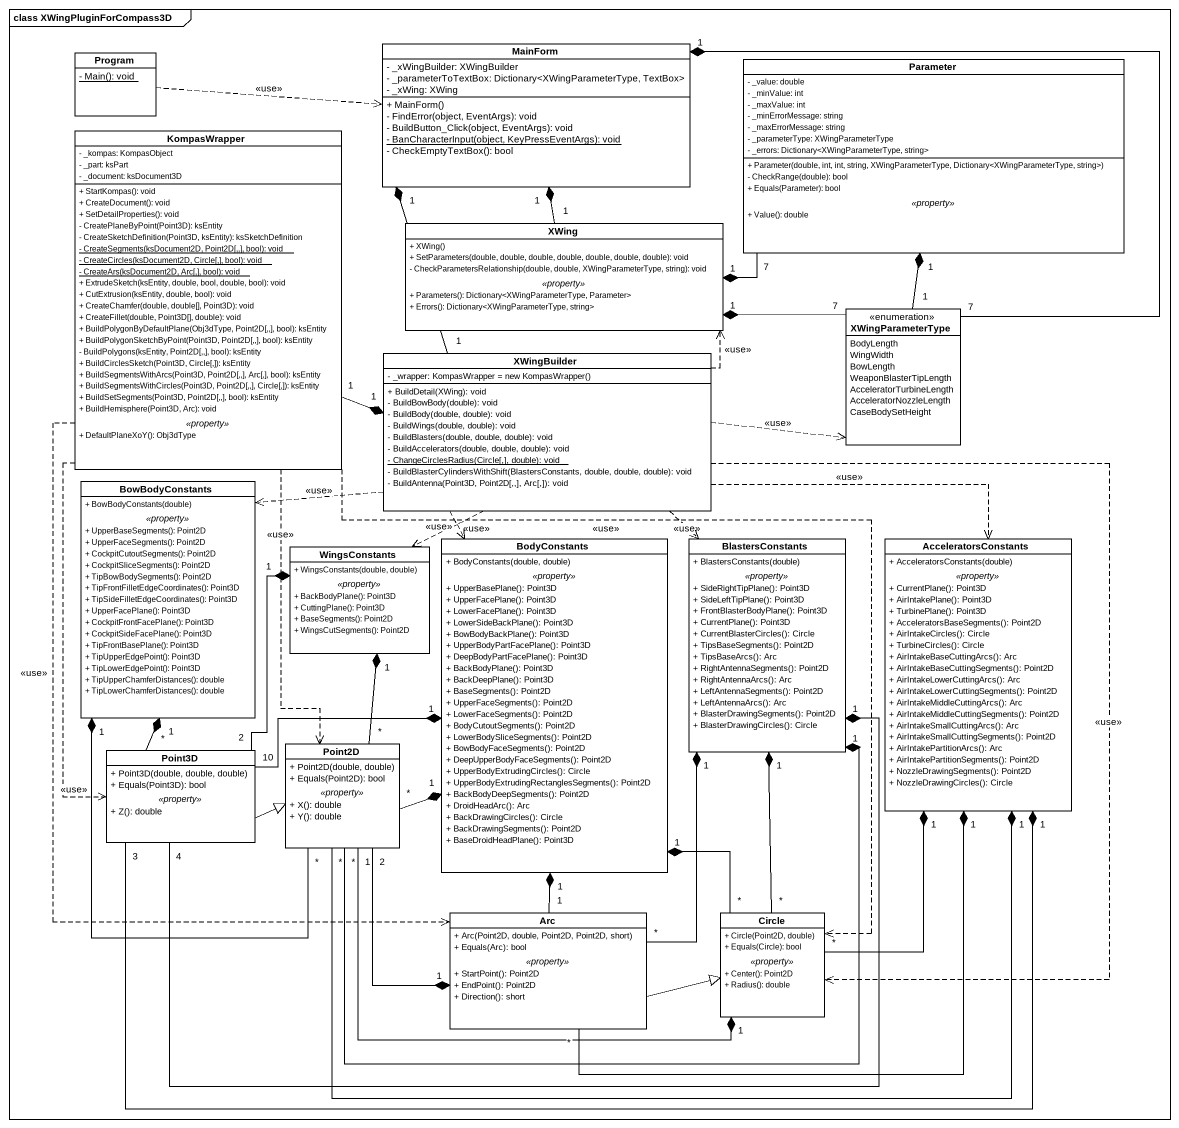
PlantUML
@startuml
mainframe class XWingPluginForCompass3D
hide circle
hide empty members
skinparam classAttributeIconSize 0
class Program #FFFFFF {
  {static} - Main(): void
}
class MainForm #FFFFFF {
  - _xWingBuilder: XWingBuilder
  - _parameterToTextBox: Dictionary<XWingParameterType, TextBox>
  - _xWing: XWing
  + MainForm()
  - FindError(object, EventArgs): void
  - BuildButton_Click(object, EventArgs): void
  {static} - BanCharacterInput(object, KeyPressEventArgs): void
  - CheckEmptyTextBox(): bool
}
class Parameter #FFFFFF {
  - _value: double
  - _minValue: int
  - _maxValue: int
  - _minErrorMessage: string
  - _maxErrorMessage: string
  - _parameterType: XWingParameterType
  - _errors: Dictionary<XWingParameterType, string>
  --
  + Parameter(double, int, int, string, XWingParameterType, Dictionary<XWingParameterType, string>)
  - CheckRange(double): bool
  + Equals(Parameter): bool
  .. <<property>> ..
  + Value(): double
}
class KompasWrapper #FFFFFF {
  - _kompas: KompasObject
  - _part: ksPart
  - _document: ksDocument3D
  --
  + StartKompas(): void
  + CreateDocument(): void
  + SetDetailProperties(): void
  - CreatePlaneByPoint(Point3D): ksEntity
  - CreateSketchDefinition(Point3D, ksEntity): ksSketchDefinition
  {static} - CreateSegments(ksDocument2D, Point2D[,,], bool): void
  {static} - CreateCircles(ksDocument2D, Circle[,], bool): void
  {static} - CreateArs(ksDocument2D, Arc[,], bool): void
  + ExtrudeSketch(ksEntity, double, bool, double, bool): void
  + CutExtrusion(ksEntity, double, bool): void
  + CreateChamfer(double, double[], Point3D): void
  + CreateFillet(double, Point3D[], double): void
  + BuildPolygonByDefaultPlane(Obj3dType, Point2D[,,], bool): ksEntity
  + BuildPolygonSketchByPoint(Point3D, Point2D[,,], bool): ksEntity
  - BuildPolygons(ksEntity, Point2D[,,], bool): ksEntity
  + BuildCirclesSketch(Point3D, Circle[,]): ksEntity
  + BuildSegmentsWithArcs(Point3D, Point2D[,,], Arc[,], bool): ksEntity
  + BuildSegmentsWithCircles(Point3D, Point2D[,,], Circle[,]): ksEntity
  + BuildSetSegments(Point3D, Point2D[,,], bool): ksEntity
  + BuildHemisphere(Point3D, Arc): void
  .. <<property>> ..
  + DefaultPlaneXoY(): Obj3dType
}
class XWing #FFFFFF {
  + XWing()
  + SetParameters(double, double, double, double, double, double, double): void
  - CheckParametersRelationship(double, double, XWingParameterType, string): void
  .. <<property>> ..
  + Parameters(): Dictionary<XWingParameterType, Parameter>
  + Errors(): Dictionary<XWingParameterType, string>
}
enum XWingParameterType #FFFFFF {
  BodyLength
  WingWidth
  BowLength
  WeaponBlasterTipLength
  AcceleratorTurbineLength
  AcceleratorNozzleLength
  CaseBodySetHeight
}
class XWingBuilder #FFFFFF {
  {field} - _wrapper: KompasWrapper = new KompasWrapper()
  + BuildDetail(XWing): void
  - BuildBowBody(double): void
  - BuildBody(double, double): void
  - BuildWings(double, double): void
  - BuildBlasters(double, double, double): void
  - BuildAccelerators(double, double, double): void
  {static} - ChangeCirclesRadius(Circle[,], double): void
  - BuildBlasterCylindersWithShift(BlastersConstants, double, double, double): void
  - BuildAntenna(Point3D, Point2D[,,], Arc[,]): void
}
class BowBodyConstants #FFFFFF {
  + BowBodyConstants(double)
  .. <<property>> ..
  + UpperBaseSegments(): Point2D
  + UpperFaceSegments(): Point2D
  + CockpitCutoutSegments(): Point2D
  + CockpitSliceSegments(): Point2D
  + TipBowBodySegments(): Point2D
  + TipFrontFilletEdgeCoordinates(): Point3D
  + TipSideFilletEdgeCoordinates(): Point3D
  + UpperFacePlane(): Point3D
  + CockpitFrontFacePlane(): Point3D
  + CockpitSideFacePlane(): Point3D
  + TipFrontBasePlane(): Point3D
  + TipUpperEdgePoint(): Point3D
  + TipLowerEdgePoint(): Point3D
  + TipUpperChamferDistances(): double
  + TipLowerChamferDistances(): double
}
class WingsConstants #FFFFFF {
  + WingsConstants(double, double)
  .. <<property>> ..
  + BackBodyPlane(): Point3D
  + CuttingPlane(): Point3D
  + BaseSegments(): Point2D
  + WingsCutSegments(): Point2D
}
class BodyConstants #FFFFFF {
  + BodyConstants(double, double)
  .. <<property>> ..
  + UpperBasePlane(): Point3D
  + UpperFacePlane(): Point3D
  + LowerFacePlane(): Point3D
  + LowerSideBackPlane(): Point3D
  + BowBodyBackPlane(): Point3D
  + UpperBodyPartFacePlane(): Point3D
  + DeepBodyPartFacePlane(): Point3D
  + BackBodyPlane(): Point3D
  + BackDeepPlane(): Point3D
  + BaseSegments(): Point2D
  + UpperFaceSegments(): Point2D
  + LowerFaceSegments(): Point2D
  + BodyCutoutSegments(): Point2D
  + LowerBodySliceSegments(): Point2D
  + BowBodyFaceSegments(): Point2D
  + DeepUpperBodyFaceSegments(): Point2D
  + UpperBodyExtrudingCircles(): Circle
  + UpperBodyExtrudingRectanglesSegments(): Point2D
  + BackBodyDeepSegments(): Point2D
  + DroidHeadArc(): Arc
  + BackDrawingCircles(): Circle
  + BackDrawingSegments(): Point2D
  + BaseDroidHeadPlane(): Point3D
}
class BlastersConstants #FFFFFF {
  + BlastersConstants(double)
  .. <<property>> ..
  + SideRightTipPlane(): Point3D
  + SideLeftTipPlane(): Point3D
  + FrontBlasterBodyPlane(): Point3D
  + CurrentPlane(): Point3D
  + CurrentBlasterCircles(): Circle
  + TipsBaseSegments(): Point2D
  + TipsBaseArcs(): Arc
  + RightAntennaSegments(): Point2D
  + RightAntennaArcs(): Arc
  + LeftAntennaSegments(): Point2D
  + LeftAntennaArcs(): Arc
  + BlasterDrawingSegments(): Point2D
  + BlasterDrawingCircles(): Circle
}
class AcceleratorsConstants #FFFFFF {
  + AcceleratorsConstants(double)
  .. <<property>> ..
  + CurrentPlane(): Point3D
  + AirIntakePlane(): Point3D
  + TurbinePlane(): Point3D
  + AcceleratorsBaseSegments(): Point2D
  + AirIntakeCircles(): Circle
  + TurbineCircles(): Circle
  + AirIntakeBaseCuttingArcs(): Arc
  + AirIntakeBaseCuttingSegments(): Point2D
  + AirIntakeLowerCuttingArcs(): Arc
  + AirIntakeLowerCuttingSegments(): Point2D
  + AirIntakeMiddleCuttingArcs(): Arc
  + AirIntakeMiddleCuttingSegments(): Point2D
  + AirIntakeSmallCuttingArcs(): Arc
  + AirIntakeSmallCuttingSegments(): Point2D
  + AirIntakePartitionArcs(): Arc
  + AirIntakePartitionSegments(): Point2D
  + NozzleDrawingSegments(): Point2D
  + NozzleDrawingCircles(): Circle
}
class Point3D #FFFFFF {
  + Point3D(double, double, double)
  + Equals(Point3D): bool
  .. <<property>> ..
  + Z(): double
}
class Point2D #FFFFFF {
  + Point2D(double, double)
  + Equals(Point2D): bool
  .. <<property>> ..
  + X(): double
  + Y(): double
}
class Arc #FFFFFF {
  + Arc(Point2D, double, Point2D, Point2D, short)
  + Equals(Arc): bool
  .. <<property>> ..
  + StartPoint(): Point2D
  + EndPoint(): Point2D
  + Direction(): short
}
class "Circle" as Circle_ #FFFFFF {
  + Circle(Point2D, double)
  + Equals(Circle): bool
  .. <<property>> ..
  + Center(): Point2D
  + Radius(): double
}
Program .right.> MainForm : <<use>>
Parameter "7" -left-* "1" XWing
KompasWrapper "1" -right-* "1" XWingBuilder
KompasWrapper ..> Point3D : <<use>>
KompasWrapper ..> Point2D : <<use>>
KompasWrapper ..> Arc : <<use>>
KompasWrapper ..> Circle_ : <<use>>
XWing "1" -up-* "1" MainForm
XWingParameterType "7" -up-* "1" MainForm
XWingParameterType "1" -up-* "1" Parameter
XWingParameterType "7" -left-* "1" XWing
XWingBuilder "1" -up-* "1" MainForm
XWingBuilder .up.> XWing : <<use>>
XWingBuilder .right.> XWingParameterType : <<use>>
XWingBuilder .left.> BowBodyConstants : <<use>>
XWingBuilder ..> WingsConstants : <<use>>
XWingBuilder ..> BodyConstants : <<use>>
XWingBuilder ..> BlastersConstants : <<use>>
XWingBuilder .right.> AcceleratorsConstants : <<use>>
XWingBuilder ..> Circle_ : <<use>>
Point3D "*" -up-* "1" BowBodyConstants
Point3D "2" -up-* "1" WingsConstants
Point3D "10" -right-* "1" BodyConstants
Point3D "4" -right-* "1" BlastersConstants
Point3D "3" -right-* "1" AcceleratorsConstants
Point3D -right-|> Point2D
Point2D "*" -up-* "1" BowBodyConstants
Point2D "*" -up-* "1" WingsConstants
Point2D "*" -right-* "1" BodyConstants
Point2D "*" -right-* "1" BlastersConstants
Point2D "*" -right-* "1" AcceleratorsConstants
Point2D "2" --* "1" Arc
Point2D "1" -right-* "1" Circle_
Arc "1" -up-* "1" BodyConstants
Arc "*" -up-* "1" BlastersConstants
Arc "*" -up-* "1" AcceleratorsConstants
Arc -right-|> Circle_
Circle_ "*" -up-* "1" BodyConstants
Circle_ "*" -up-* "1" BlastersConstants
Circle_ "*" -up-* "1" AcceleratorsConstants
@enduml
